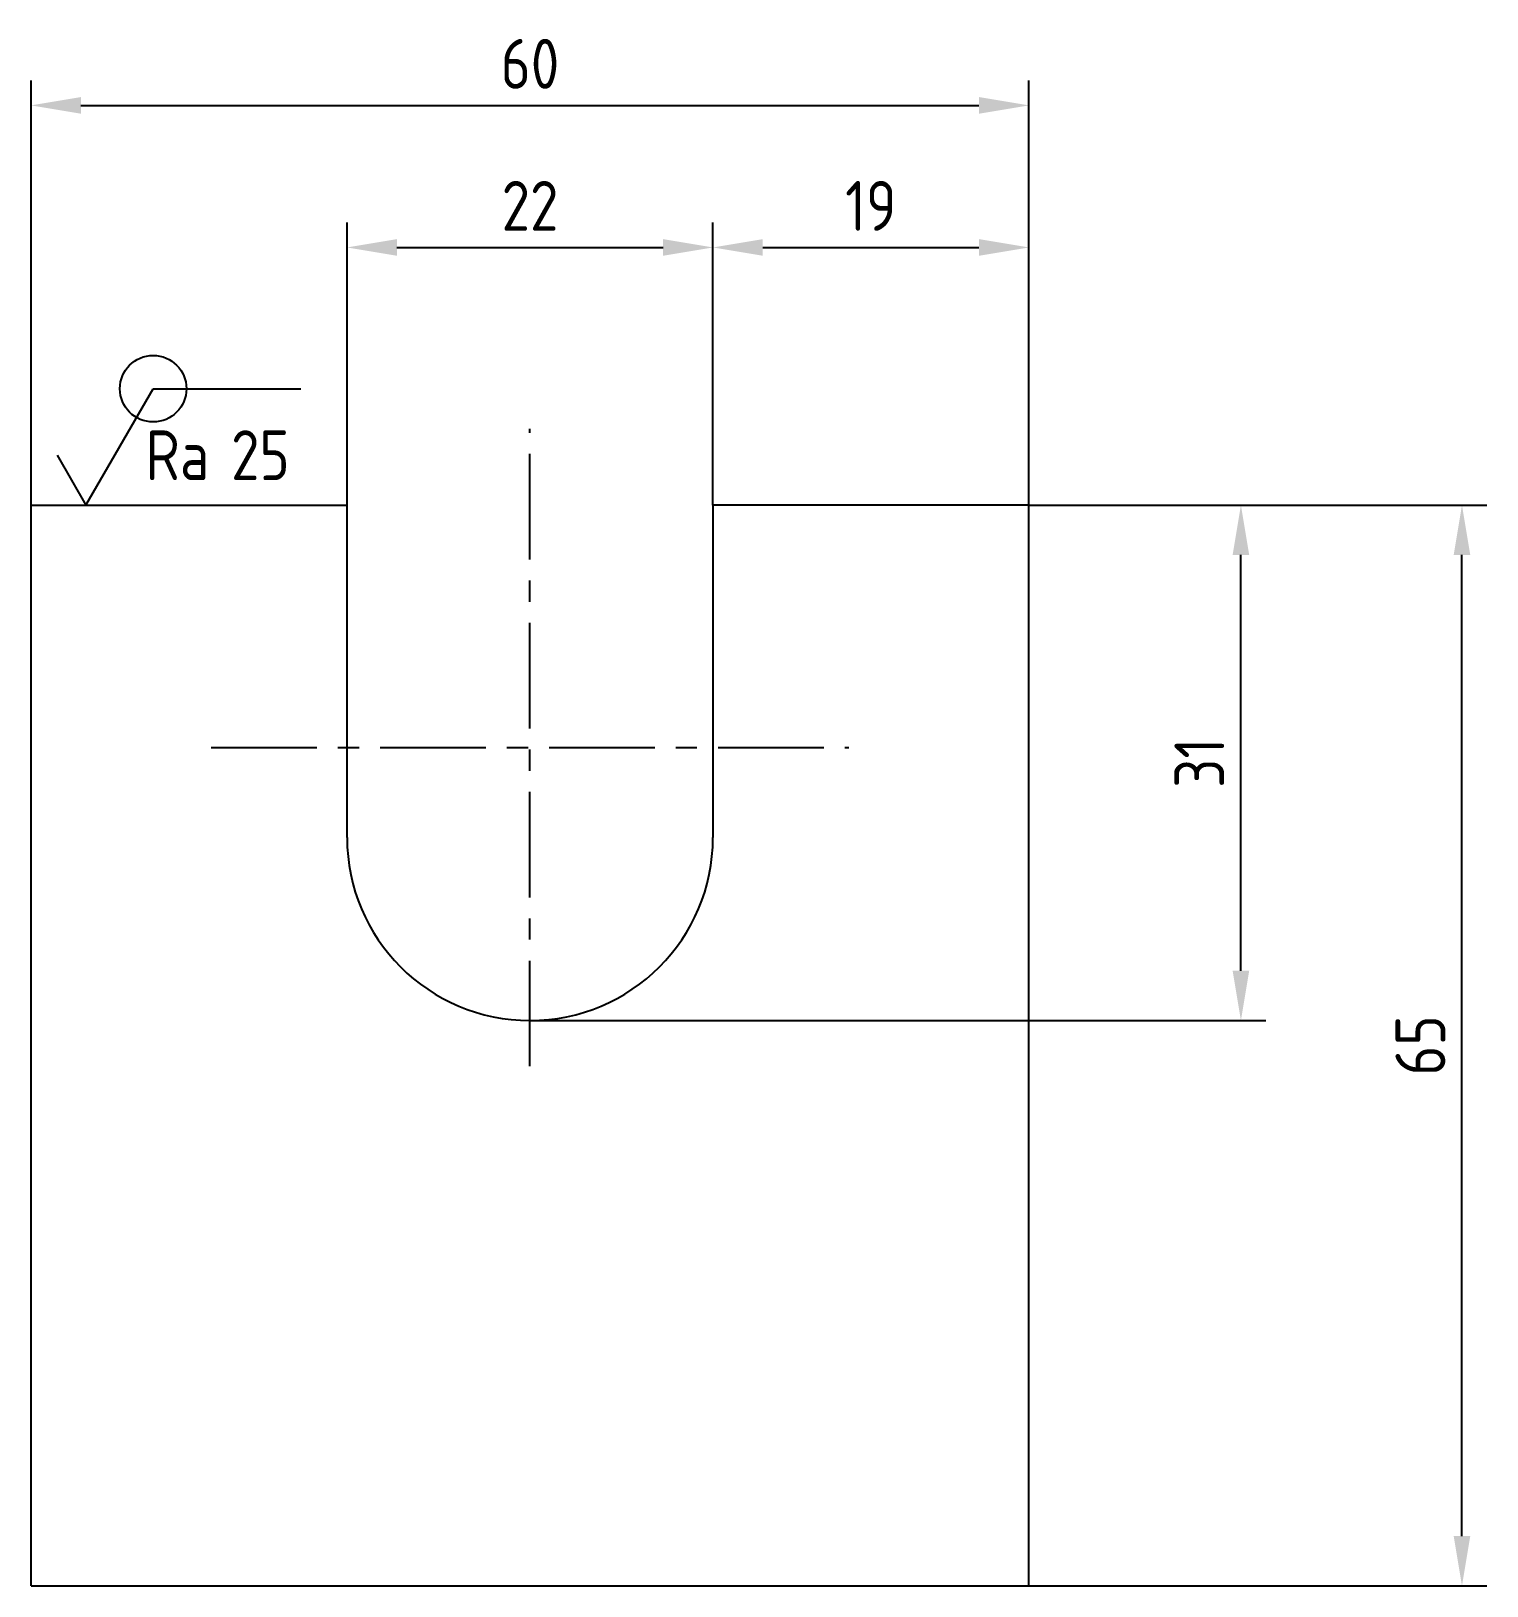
# Model space of a CAD drawing. Header units: millimetres. Extents: x 111.7 to 199.3, y 72.1 to 165.6.
import ezdxf

# ---------------------------------------------------------------- set-up
doc = ezdxf.new("R2010")
doc.units = ezdxf.units.MM
doc.header["$LTSCALE"] = 0.2
doc.linetypes.add('CENTER', pattern=[50.8, 31.75, -6.35, 6.35, -6.35])
for name, color, linetype in [('Cen', 5, 'CENTER'), ('Cont', 6, 'Continuous'), ('DIM', 7, 'Continuous'), ('Text', 3, 'Continuous')]:
    doc.layers.add(name, color=color, linetype=linetype)
doc.styles.add('Style1', font='romans.shx', dxfattribs={"width": 0.8})
doc.dimstyles.new('LIN1', dxfattribs={"dimtxt": 3, "dimasz": 3, "dimexe": 1.5, "dimexo": 0, "dimgap": 1, "dimtad": 1, "dimdec": 4, "dimrnd": 1, "dimdsep": 46, "dimtxsty": 'Style1', "dimcen": 0, "dimdle": 2, "dimclrd": 256, "dimclrt": 3, "dimadec": 0, "dimazin": 0, "dimtfac": 1, "dimtdec": 4, "dimtmove": 1, "dimatfit": 3, "dimfxl": 1, "dimtolj": 1, "dimtzin": 0, "dimarcsym": 0})

# ---------------------------------------------------------------- blocks, each defined once
blk = doc.blocks.new('*D51')
at = {"layer": 'Defpoints', "color": 0, "transparency": 16777216}
for p in [(171.719, 161.091), (111.719, 137.053), (171.719, 137.053)]:
    blk.add_point(p, dxfattribs=at)
at = {"layer": 'DIM', "color": 0, "lineweight": -2, "transparency": 16777216}
for p, q in [((111.719, 137.053), (111.719, 162.591)), ((171.719, 137.053), (171.719, 162.591))]:
    blk.add_line(p, q, dxfattribs=at)
at = {"layer": 'DIM', "lineweight": -2, "transparency": 16777216}
blk.add_line((114.719, 161.091), (168.719, 161.091), dxfattribs=at)
at = {"layer": 'DIM', "transparency": 16777216}
for points in [[(114.719, 161.591), (114.719, 160.591), (111.719, 161.091)], [(168.719, 161.591), (168.719, 160.591), (171.719, 161.091)]]:
    blk.add_solid(points, dxfattribs=at)
at = {"layer": 'DIM', "color": 3, "transparency": 16777216, "insert": (141.719, 163.591), "char_height": 3, "attachment_point": 5, "style": 'Style1'}
blk.add_mtext('\\A1;60', dxfattribs=at)
blk = doc.blocks.new('*D52')
at = {"layer": 'Defpoints', "color": 0, "transparency": 16777216}
for p in [(152.719, 152.548), (130.719, 137.053), (152.719, 137.053)]:
    blk.add_point(p, dxfattribs=at)
at = {"layer": 'DIM', "color": 0, "lineweight": -2, "transparency": 16777216}
for p, q in [((130.719, 137.053), (130.719, 154.048)), ((152.719, 137.053), (152.719, 154.048))]:
    blk.add_line(p, q, dxfattribs=at)
at = {"layer": 'DIM', "lineweight": -2, "transparency": 16777216}
blk.add_line((133.719, 152.548), (149.719, 152.548), dxfattribs=at)
at = {"layer": 'DIM', "transparency": 16777216}
for points in [[(133.719, 153.048), (133.719, 152.048), (130.719, 152.548)], [(149.719, 153.048), (149.719, 152.048), (152.719, 152.548)]]:
    blk.add_solid(points, dxfattribs=at)
at = {"layer": 'DIM', "color": 3, "transparency": 16777216, "insert": (141.719, 155.048), "char_height": 3, "attachment_point": 5, "style": 'Style1'}
blk.add_mtext('\\A1;22', dxfattribs=at)
blk = doc.blocks.new('*D53')
at = {"layer": 'Defpoints', "color": 0, "transparency": 16777216}
for p in [(171.719, 152.548), (152.719, 137.053), (171.719, 137.053)]:
    blk.add_point(p, dxfattribs=at)
at = {"layer": 'DIM', "color": 0, "lineweight": -2, "transparency": 16777216}
for p, q in [((152.719, 137.053), (152.719, 154.048)), ((171.719, 137.053), (171.719, 154.048))]:
    blk.add_line(p, q, dxfattribs=at)
at = {"layer": 'DIM', "lineweight": -2, "transparency": 16777216}
blk.add_line((155.719, 152.548), (168.719, 152.548), dxfattribs=at)
at = {"layer": 'DIM', "transparency": 16777216}
for points in [[(155.719, 153.048), (155.719, 152.048), (152.719, 152.548)], [(168.719, 153.048), (168.719, 152.048), (171.719, 152.548)]]:
    blk.add_solid(points, dxfattribs=at)
at = {"layer": 'DIM', "color": 3, "transparency": 16777216, "insert": (162.219, 155.048), "char_height": 3, "attachment_point": 5, "style": 'Style1'}
blk.add_mtext('\\A1;19', dxfattribs=at)
blk = doc.blocks.new('*D54')
at = {"layer": 'Defpoints', "color": 0, "transparency": 16777216}
for p in [(171.719, 137.053), (184.469, 137.053), (141.719, 106.053)]:
    blk.add_point(p, dxfattribs=at)
at = {"layer": 'DIM', "color": 0, "lineweight": -2, "transparency": 16777216}
for p, q in [((171.719, 137.053), (185.969, 137.053)), ((141.719, 106.053), (185.969, 106.053))]:
    blk.add_line(p, q, dxfattribs=at)
at = {"layer": 'DIM', "lineweight": -2, "transparency": 16777216}
blk.add_line((184.469, 109.053), (184.469, 134.053), dxfattribs=at)
at = {"layer": 'DIM', "transparency": 16777216}
for points in [[(183.969, 134.053), (184.969, 134.053), (184.469, 137.053)], [(183.969, 109.053), (184.969, 109.053), (184.469, 106.053)]]:
    blk.add_solid(points, dxfattribs=at)
at = {"layer": 'DIM', "color": 3, "transparency": 16777216, "insert": (181.969, 121.553), "char_height": 3, "attachment_point": 5, "rotation": 90, "style": 'Style1'}
blk.add_mtext('\\A1;31', dxfattribs=at)
blk = doc.blocks.new('*D55')
at = {"layer": 'Defpoints', "color": 0, "transparency": 16777216}
for p in [(171.719, 137.053), (197.762, 137.053), (171.719, 72.053)]:
    blk.add_point(p, dxfattribs=at)
at = {"layer": 'DIM', "color": 0, "lineweight": -2, "transparency": 16777216}
for p, q in [((171.719, 137.053), (199.262, 137.053)), ((171.719, 72.053), (199.262, 72.053))]:
    blk.add_line(p, q, dxfattribs=at)
at = {"layer": 'DIM', "lineweight": -2, "transparency": 16777216}
blk.add_line((197.762, 75.053), (197.762, 134.053), dxfattribs=at)
at = {"layer": 'DIM', "transparency": 16777216}
for points in [[(197.262, 134.053), (198.262, 134.053), (197.762, 137.053)], [(197.262, 75.053), (198.262, 75.053), (197.762, 72.053)]]:
    blk.add_solid(points, dxfattribs=at)
at = {"layer": 'DIM', "color": 3, "transparency": 16777216, "insert": (195.262, 104.553), "char_height": 3, "attachment_point": 5, "rotation": 90, "style": 'Style1'}
blk.add_mtext('\\A1;65', dxfattribs=at)
blk = doc.blocks.new('A$C6CF913E7')
at = {"layer": 'Text'}
blk.add_circle((0, 0), 2, dxfattribs=at)
blk = doc.blocks.new('sherISO_07')
at = {"layer": 'Text'}
blk.add_line((4.041, 7), (12.927, 7), dxfattribs=at)
blk.add_lwpolyline([(-1.732, 3), (0, 0), (4.041, 7)], dxfattribs=at)
blk.add_blockref('A$C6CF913E7', (4.041, 7))
at = {"layer": 'Text', "style": 'Style1', "width": 0.8}
blk.add_text('Ra', height=3, dxfattribs=at).set_placement((3.584, 1.5))
blk.add_attdef('25', (8.727, 1.5), '', height=3, dxfattribs=at)

msp = doc.modelspace()

# ---------------------------------------------------------------- linework, layer by layer
at = {"layer": 'Cen'}
for p, q in [((141.71884, 103.30055), (141.71884, 141.63545)), ((122.55139, 122.468), (160.88628, 122.468))]:
    msp.add_line(p, q, dxfattribs=at)
at = {"layer": 'Cont'}
for p, q in [((111.71884, 137.05348), (130.71884, 137.05348)), ((111.71884, 72.05348), (111.71884, 137.05348)), ((130.71884, 117.05348), (130.71884, 137.05348)), ((171.71884, 137.05348), (152.71884, 137.05348)), ((152.71884, 137.05348), (152.71884, 117.05348)), ((171.71884, 72.05348), (171.71884, 137.05348)), ((111.71884, 72.05348), (171.71884, 72.05348))]:
    msp.add_line(p, q, dxfattribs=at)
msp.add_arc((141.71884, 117.05348), 11, 180, 0, dxfattribs=at)

# ---------------------------------------------------------------- block references
at = {"layer": 'Cont', "zscale": 2}
msp.add_blockref('sherISO_07', (115.01711, 137.05348), dxfattribs=at).add_auto_attribs({'25': '25'})

# ---------------------------------------------------------------- dimensions: what is measured, and where the dimension line sits
at = {"layer": 'DIM'}
for base, p1, p2, picture, middle in [((171.71884, 161.09069), (111.71884, 137.05348), (171.71884, 137.05348), '*D51', (141.71884, 163.59069)), ((152.71884, 152.54798), (130.71884, 137.05348), (152.71884, 137.05348), '*D52', (141.71884, 155.04798)), ((171.71884, 152.54798), (152.71884, 137.05348), (171.71884, 137.05348), '*D53', (162.21884, 155.04798))]:
    dim = msp.add_linear_dim(base=base, p1=p1, p2=p2, dimstyle='LIN1', dxfattribs=at)
    dim.commit()
    dim.dimension.update_dxf_attribs({"geometry": picture, "text_midpoint": middle})
for base, p1, picture, middle in [((184.46927, 137.05348), (141.71884, 106.05348), '*D54', (181.96927, 121.55348)), ((197.76158, 137.05348), (171.71884, 72.05348), '*D55', (195.26158, 104.55348))]:
    dim = msp.add_linear_dim(base=base, p1=p1, p2=(171.71884, 137.05348), angle=90, dimstyle='LIN1', dxfattribs=at)
    dim.commit()
    dim.dimension.update_dxf_attribs({"geometry": picture, "text_midpoint": middle})

doc.saveas('drawing.dxf')
